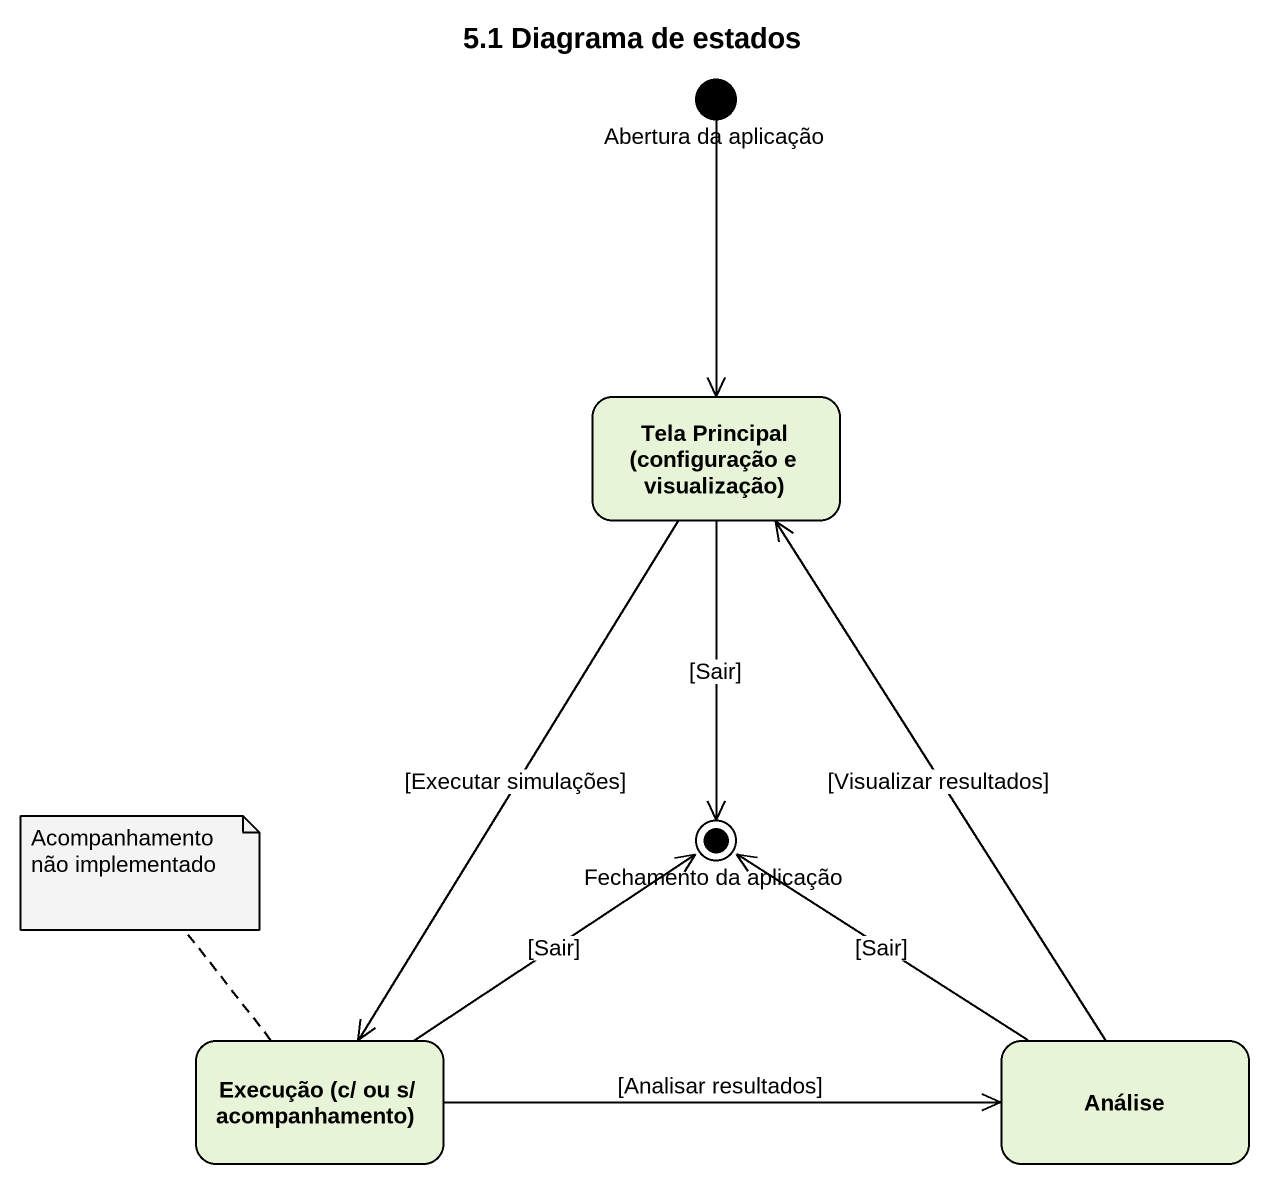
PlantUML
@startuml
title 5.1 Diagrama de estados
hide empty description
state "Abertura da aplicação" as Abertura_da_aplicação <<start>>
state "Tela Principal (configuração e visualização)" as Tela_Principal_configuração
state "Fechamento da aplicação" as Fechamento_da_aplicação <<end>>
state "Execução (c/ ou s/ acompanhamento)" as Execução_c_ou_s
state Análise
Abertura_da_aplicação --> Tela_Principal_configuração
Tela_Principal_configuração --> Fechamento_da_aplicação : [Sair]
Tela_Principal_configuração --> Execução_c_ou_s : [Executar simulações]
Execução_c_ou_s -up-> Fechamento_da_aplicação : [Sair]
Execução_c_ou_s -right-> Análise : [Analisar resultados]
Análise -up-> Tela_Principal_configuração : [Visualizar resultados]
Análise -up-> Fechamento_da_aplicação : [Sair]
note top of Execução_c_ou_s : Acompanhamento não implementado
@enduml
